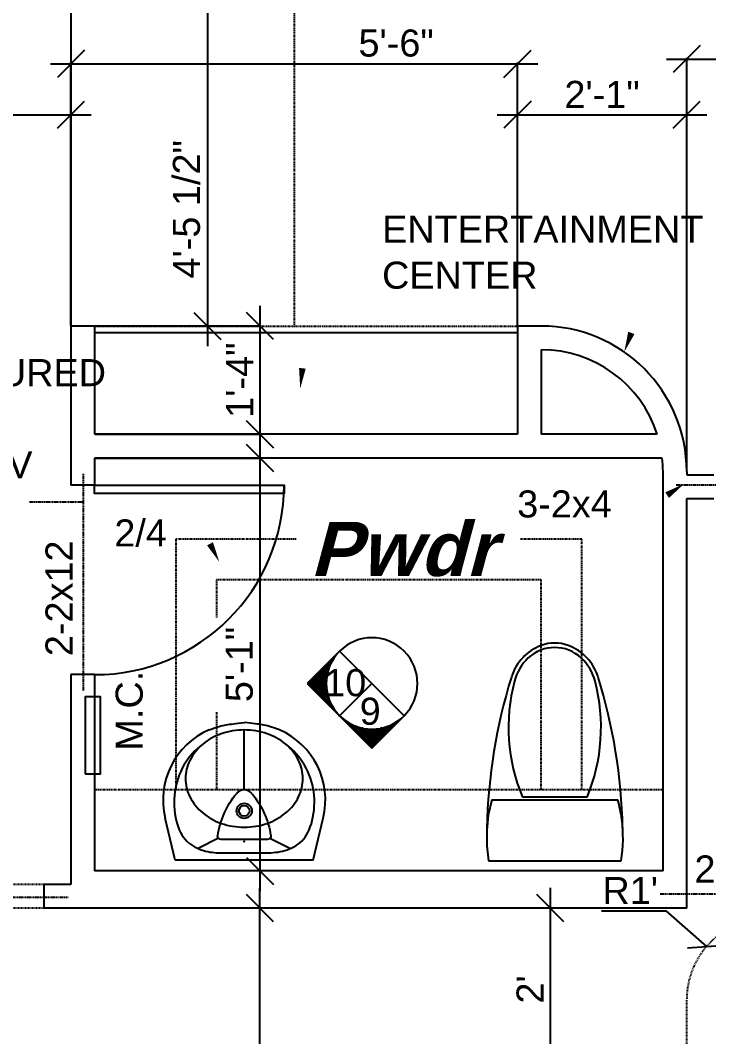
# Model space of a CAD drawing. Header units: inches. Extents: x 8 to 1535, y 73 to 1076.
# Drawn here: x 1054.6 to 1156.4, y 583.6 to 733.8 of the extents above; entities that cross this region are included whole.
import ezdxf
from ezdxf.enums import TextEntityAlignment as Align

# ---------------------------------------------------------------- set-up
doc = ezdxf.new("R2010")
doc.units = ezdxf.units.IN
doc.header["$MEASUREMENT"] = 0
for name, pattern in [('BEAM', [1.2, 0.6, -0.1, 0.15, -0.1, 0.15, -0.1]), ('HDR', [0.36, 0.1, -0.075, 0.11, -0.075]), ('SOFFIT', [0.37, 0.25, -0.05, 0.02, -0.05])]:
    doc.linetypes.add(name, pattern=pattern)
for name, color, linetype in [('AR DOOR', 2, 'Continuous'), ('AR HEADER', 3, 'HDR'), ('AR S CABINET', 6, 'Continuous'), ('AR STAIR', 3, 'Continuous'), ('AR WALL', 7, 'Continuous'), ('BEAM', 7, 'BEAM'), ('BRIEF NOTE', 4, 'Continuous'), ('DIMENSIONS', 2, 'Continuous'), ('GENERAL NOTE', 4, 'Continuous'), ('MP FIXTURE', 1, 'Continuous'), ('MP FIXTURE SPEC', 14, 'Continuous'), ('SOFFIT', 3, 'SOFFIT')]:
    doc.layers.add(name, color=color, linetype=linetype)
doc.styles.add('BRMNAMES', font='swisseb.ttf', dxfattribs={"oblique": 15, "height": 10})
doc.styles.add('DIMTXT', font='ARIAL.TTF', dxfattribs={"height": 4})
doc.styles.add('NOTES', font='ARIAL.TTF', dxfattribs={"height": 4})
doc.dimstyles.new('Arch', dxfattribs={"dimtxt": 0.1875, "dimasz": 4, "dimexe": 0.179993, "dimexo": 0.0625, "dimgap": 1, "dimtad": 1, "dimtoh": 1, "dimdec": 4, "dimzin": 0, "dimdsep": 46, "dimlunit": 4, "dimtxsty": 'DIMTXT', "dimblk1": 'OBLIQUE', "dimblk2": 'OBLIQUE', "dimsah": 1, "dimcen": 0.089996, "dimdle": 3, "dimadec": 0, "dimazin": 0, "dimtfac": 1, "dimtdec": 4, "dimtofl": 0, "dimtmove": 0, "dimatfit": 3, "dimldrblk": 'OBLIQUE', "dimfxl": 0, "dimfrac": 2, "dimtolj": 1, "dimtzin": 0, "dimarcsym": 0})

# ---------------------------------------------------------------- blocks, each defined once
blk = doc.blocks.new('*X15')
at = {"color": 0}
for p, q in [((773.91, 756.75), (776.25, 756.75)), ((774.16, 757), (776, 757)), ((774.41, 757.25), (775.75, 757.25)), ((774.66, 757.5), (775.5, 757.5)), ((774.91, 757.75), (775.25, 757.75)), ((772.41, 755.25), (777.75, 755.25)), ((772.66, 755.5), (777.5, 755.5)), ((772.91, 755.75), (777.25, 755.75)), ((773.16, 756), (777, 756)), ((773.41, 756.25), (776.75, 756.25)), ((773.66, 756.5), (776.5, 756.5)), ((770.91, 753.75), (770.99, 753.75)), ((771.16, 754), (771.35, 754)), ((771.41, 754.25), (771.75, 754.25)), ((771.66, 754.5), (772.24, 754.5)), ((771.91, 754.75), (772.86, 754.75)), ((772.16, 755), (773.78, 755)), ((776.38, 755), (778, 755)), ((777.3, 754.75), (778.25, 754.75)), ((777.92, 754.5), (778.5, 754.5)), ((778.41, 754.25), (778.75, 754.25)), ((778.81, 754), (779, 754)), ((779.16, 753.75), (779.25, 753.75)), ((770.41, 753.25), (770.41, 753.25)), ((770.66, 753.5), (770.68, 753.5)), ((779.47, 753.5), (779.5, 753.5)), ((779.75, 753.25), (779.75, 753.25))]:
    blk.add_line(p, q, dxfattribs=at)
blk = doc.blocks.new('PED-LAV')
at = {"layer": 'MP FIXTURE', "color": 3, "linetype": 'Continuous'}
for p, q in [((-10.189921, 0), (-11.686997, -6.235417)), ((-10.189921, 0), (10.189921, 0)), ((10.189921, 0), (11.686997, -6.235417))]:
    blk.add_line(p, q, dxfattribs=at)
at = {"layer": 'MP FIXTURE', "color": 3}
for p, q in [((-3.805452, -3.241861), (-6.812904, -1.714758)), ((3.805259, -3.241861), (6.814346, -1.713974))]:
    blk.add_line(p, q, dxfattribs=at)
at = {"layer": 'MP FIXTURE', "color": 3, "linetype": 'Continuous'}
for points in [[(6.132037, -17.134637), (6.583943, -16.8061), (6.971169, -16.463138), (7.341275, -16.101248), (7.341275, -16.101248), (7.693215, -15.721233), (8.026276, -15.324016), (8.339832, -14.910557), (8.633257, -14.481813), (8.905921, -14.03874), (9.157199, -13.582296), (9.386463, -13.113438), (9.593086, -12.633124), (9.593086, -12.633124), (9.776479, -12.142322), (9.936205, -11.642044), (10.071865, -11.133311), (10.183061, -10.617145), (10.269394, -10.094569), (10.330466, -9.566606), (10.365878, -9.034277), (10.375232, -8.498604), (10.375232, -8.498604), (10.358388, -7.961185), (10.316246, -7.425918), (10.249966, -6.897274), (10.160705, -6.379727), (10.049625, -5.877749), (9.917883, -5.395813), (9.766639, -4.93839), (9.597052, -4.509955), (9.597052, -4.509955), (9.41016, -4.113982), (9.206522, -3.749963), (8.986574, -3.41639), (8.750753, -3.111758), (8.499497, -2.83456), (8.233243, -2.58329), (7.952427, -2.356442), (7.657488, -2.152509), (7.657488, -2.152509), (7.349276, -1.970078), (7.030304, -1.80811), (6.703498, -1.665656), (6.371784, -1.541768), (6.03809, -1.435501), (5.70534, -1.345906), (5.376463, -1.272036), (5.054384, -1.212944), (5.054384, -1.212944), (4.74118, -1.167534), (4.435528, -1.134123), (4.135257, -1.110879), (3.838194, -1.095968), (3.542167, -1.08756), (3.245005, -1.083823), (2.944533, -1.082924), (2.638582, -1.083031), (2.638582, -1.083031), (2.325667, -1.082648), (2.007066, -1.081622), (1.684744, -1.080132), (1.360667, -1.07836), (1.036801, -1.076488), (0.715112, -1.074696), (0.397565, -1.073166), (0.086126, -1.072078), (0.086126, -1.072078), (-0.217911, -1.071563), (-0.515944, -1.071542), (-0.810046, -1.071882), (-1.102288, -1.072455), (-1.394741, -1.073127), (-1.689475, -1.07377), (-1.988564, -1.074252), (-2.294077, -1.074441), (-2.294077, -1.074441), (-2.607598, -1.074523), (-2.928759, -1.075938), (-3.256706, -1.080443), (-3.590581, -1.089794), (-3.929529, -1.105749), (-4.272696, -1.130063), (-4.619223, -1.164494), (-4.968257, -1.210796), (-4.968257, -1.210796), (-5.318765, -1.270597), (-5.669006, -1.345), (-6.017063, -1.434977), (-6.361019, -1.5415), (-6.698956, -1.665542), (-7.028958, -1.808076), (-7.349108, -1.970074), (-7.657488, -2.152509), (-7.657488, -2.152509), (-7.952427, -2.356442), (-8.233243, -2.58329), (-8.499497, -2.83456), (-8.750753, -3.111758), (-8.986574, -3.41639), (-9.206522, -3.749963), (-9.41016, -4.113982), (-9.597052, -4.509955), (-9.597052, -4.509955), (-9.766639, -4.93839), (-9.917883, -5.395813), (-10.049625, -5.877749), (-10.160705, -6.379727), (-10.249966, -6.897274), (-10.316246, -7.425918), (-10.358388, -7.961185), (-10.375232, -8.498604), (-10.375232, -8.498604), (-10.365878, -9.034277), (-10.330466, -9.566606), (-10.269394, -10.094569), (-10.183061, -10.617145), (-10.071865, -11.133311), (-9.936205, -11.642044), (-9.776479, -12.142322), (-9.593086, -12.633124), (-9.593086, -12.633124), (-9.386463, -13.113438), (-9.157199, -13.582296), (-8.905921, -14.03874), (-8.633257, -14.481813), (-8.339832, -14.910557), (-8.026276, -15.324016), (-7.693215, -15.721233), (-7.341275, -16.101248), (-7.341275, -16.101248), (-6.971169, -16.463138), (-6.583943, -16.8061), (-6.132037, -17.134637)], [(0, -10.379707), (0, -13.15513), (0, -15.925388), (0, -19.236898)]]:
    blk.add_lwpolyline(points, dxfattribs=at)
blk.add_lwpolyline([(-1.160836, -9.829607, -0.133789), (-3.925017, -3.637114, -0.453405), (-3.429362, -3.07134), (3.429169, -3.07134, -0.453405), (3.924824, -3.637114, -0.133789), (1.160643, -9.829607)], format="xyb", dxfattribs=at)
blk.add_lwpolyline([(0, -19.236898, 0.082757), (3.38867, -18.672158, 0.090524), (6.132037, -17.134637, 0.104224), (8.039854, -14.734997, 0.116526), (8.67201, -12.059329, 0.116526), (8.039854, -9.38366, 0.104224), (6.132037, -6.98402, 0.090524), (3.38867, -5.446499, 0.082757), (0, -4.881759, 0.082757), (-3.38867, -5.446499, 0.090524), (-6.132037, -6.98402, 0.104224), (-8.039854, -9.38366, 0.116526), (-8.67201, -12.059329, 0.116526), (-8.039854, -14.734997, 0.104224), (-6.132037, -17.134637, 0.090524), (-3.38867, -18.672158, 0.082757)], format="xyb", close=True, dxfattribs=at)
at = {"layer": 'MP FIXTURE', "color": 3}
for points in [[(-5.207792, -19.259508), (-4.764094, -19.419068), (-4.372988, -19.553147), (-4.026462, -19.664834), (-3.716503, -19.757217), (-3.435101, -19.833385), (-3.174242, -19.896427), (-2.925915, -19.949432), (-2.682109, -19.995488), (-2.434941, -20.037362), (-2.177055, -20.076528), (-1.901225, -20.114137), (-1.600224, -20.151341), (-1.266828, -20.189292), (-0.893809, -20.229141), (-0.473942, -20.27204), (0, -20.31914)], [(5.207792, -19.259508), (4.764094, -19.419068), (4.372988, -19.553147), (4.026462, -19.664834), (3.716503, -19.757217), (3.435101, -19.833385), (3.174242, -19.896427), (2.925915, -19.949432), (2.682109, -19.995488), (2.434941, -20.037362), (2.177055, -20.076528), (1.901225, -20.114137), (1.600224, -20.151341), (1.266828, -20.189292), (0.893809, -20.229141), (0.473942, -20.27204), (0, -20.31914)]]:
    blk.add_lwpolyline(points, dxfattribs=at)
at = {"layer": 'MP FIXTURE', "color": 3, "linetype": 'Continuous'}
for radius in [1.121495, 0.785047]:
    blk.add_circle((0, -7.289719), radius, dxfattribs=at)
for centre, radius, start, end in [((-0.672897, -8.879817), 11.327102, 166.499269, 246.399446), ((0.672897, -8.879817), 11.327102, 293.600554, 13.500731), ((-0.000097, -8.879707), 1.5, 219.295431, 320.704569)]:
    blk.add_arc(centre, radius, start, end, dxfattribs=at)
at = {"layer": 'MP FIXTURE', "color": 3}
blk.add_point((0, -2.75), dxfattribs=at)
at = {"layer": 'MP FIXTURE', "flags": 1}
for tag, p in [('ASCATNO', (0, 0)), ('ASCOLOR', (0, -0.416667)), ('ASNAME', (0, -0.208333))]:
    blk.add_attdef(tag, text='', height=0.125, dxfattribs=at).set_placement(p, align=Align.MIDDLE)
blk = doc.blocks.new('WCLOS 04')
at = {"layer": 'MP FIXTURE', "linetype": 'Continuous'}
for p, q in [((9.81, -1.5), (-9.81, -1.5)), ((9.31, -10.5), (-9.31, -10.5)), ((-4.78, -10.91), (4.78, -10.91))]:
    blk.add_line(p, q, dxfattribs=at)
at = {"layer": 'MP FIXTURE'}
blk.add_lwpolyline([(9.31, -10.5), (9.82, -8.24), (10.06, -6.04), (10.06, -3.73), (9.81, -1.5)], dxfattribs=at)
at = {"layer": 'MP FIXTURE', "linetype": 'Continuous'}
for start, end in [(170.5377, 187.7399), (187.7399, 195.822)]:
    blk.add_arc((10.5, -4.89), 20.59, start, end, dxfattribs=at)
at = {"layer": 'MP FIXTURE'}
for centre, radius, start, end in [((70.97, -4.63), 81.02, 181.2224, 197.2477), ((-70.97, -4.63), 81.02, 342.7523, 358.7776), ((19.92, -21.21), 26.76, 157.3737, 194.7786), ((-19.92, -21.21), 26.76, 345.2214, 22.6263), ((1.03, -26.19), 7.23, 194.7786, 226.8543), ((-1.03, -26.19), 7.23, 313.1457, 345.2214), ((0.54, -26.5), 7.27, 197.2477, 249.5476), ((-0.54, -26.5), 7.27, 290.4524, 342.7523), ((0, -27.29), 5.72, 226.8543, 313.1457), ((0, -27.95), 5.72, 249.5476, 290.4524)]:
    blk.add_arc(centre, radius, start, end, dxfattribs=at)
at = {"layer": 'MP FIXTURE SPEC', "flags": 9}
for tag, p in [('MFR', (-0.02, -24.09)), ('DESCRIPTION', (-0.02, -25.03)), ('COLOR', (-0.02, -25.97))]:
    blk.add_attdef(tag, text='', height=0.75, dxfattribs=at).set_placement(p, align=Align.CENTER)
blk = doc.blocks.new('_OBLIQUE')
at = {"color": 0, "linetype": 'ByBlock'}
blk.add_line((-0.5, -0.5), (0.5, 0.5), dxfattribs=at)
blk = doc.blocks.new('*D140')
at = {"layer": 'Defpoints', "color": 0}
for p in [(1090.04, 602.61), (1092.53, 602.61), (1091.03, 433.11)]:
    blk.add_point(p, dxfattribs=at)
at = {"layer": 'DIMENSIONS', "color": 0, "lineweight": -2}
for p, q in [((1090.04, 430.11), (1090.04, 605.61)), ((1092.47, 602.61), (1089.86, 602.61)), ((1090.97, 433.11), (1089.86, 433.11))]:
    blk.add_line(p, q, dxfattribs=at)
at = {"layer": 'DIMENSIONS', "color": 0, "lineweight": -2, "xscale": 4, "yscale": 4, "zscale": 4}
for p, rotation in [((1090.04, 602.61), 90), ((1090.04, 433.11), 270)]:
    blk.add_blockref('_OBLIQUE', p, dxfattribs=dict(at, rotation=rotation))
at = {"layer": 'DIMENSIONS', "color": 0, "insert": (1086.98, 517.86), "char_height": 4, "attachment_point": 5, "rotation": 90, "style": 'DIMTXT'}
blk.add_mtext('\\A1;14\'-1 1/2"', dxfattribs=at)
blk = doc.blocks.new('*D141')
at = {"layer": 'Defpoints', "color": 0}
for p in [(1156.05, 596.97), (1165.11, 589.11)]:
    blk.add_point(p, dxfattribs=at)
at = {"layer": 'DIMENSIONS', "color": 0, "lineweight": -2}
for p, q in [((1140.54, 602.22), (1150.01, 602.22)), ((1150.01, 602.22), (1156.05, 596.97)), ((1165.02, 589.11), (1165.2, 589.11)), ((1165.11, 589.02), (1165.11, 589.2))]:
    blk.add_line(p, q, dxfattribs=at)
at = {"layer": 'DIMENSIONS', "color": 0, "lineweight": -2, "xscale": 4, "yscale": 4, "zscale": 4, "rotation": 319.0519543284611}
blk.add_blockref('_OBLIQUE', (1156.05, 596.97), dxfattribs=at)
at = {"layer": 'DIMENSIONS', "color": 0, "insert": (1144.77, 605.22), "char_height": 4, "attachment_point": 5, "style": 'DIMTXT'}
blk.add_mtext("\\A1;R1'", dxfattribs=at)
blk = doc.blocks.new('*D155')
at = {"layer": 'Defpoints', "color": 0}
for p in [(1062.11, 719.82), (1062.11, 688.61), (1021.61, 664.61)]:
    blk.add_point(p, dxfattribs=at)
at = {"layer": 'DIMENSIONS', "color": 0, "lineweight": -2}
for p, q in [((1018.61, 719.82), (1065.11, 719.82)), ((1021.61, 664.67), (1021.61, 720)), ((1062.11, 688.67), (1062.11, 720))]:
    blk.add_line(p, q, dxfattribs=at)
at = {"layer": 'DIMENSIONS', "color": 0, "lineweight": -2, "xscale": 4, "yscale": 4, "zscale": 4, "rotation": 180}
blk.add_blockref('_OBLIQUE', (1021.61, 719.82), dxfattribs=at)
at = {"layer": 'DIMENSIONS', "color": 0, "lineweight": -2, "xscale": 4, "yscale": 4, "zscale": 4}
blk.add_blockref('_OBLIQUE', (1062.11, 719.82), dxfattribs=at)
at = {"layer": 'DIMENSIONS', "color": 0, "insert": (1041.86, 722.89), "char_height": 4, "attachment_point": 5, "style": 'DIMTXT'}
blk.add_mtext('\\A1;3\'-4 1/2"', dxfattribs=at)
blk = doc.blocks.new('*D156')
at = {"layer": 'Defpoints', "color": 0}
for p in [(1128.11, 727.33), (1062.11, 688.61), (1128.11, 688.61)]:
    blk.add_point(p, dxfattribs=at)
at = {"layer": 'DIMENSIONS', "color": 0, "lineweight": -2}
for p, q in [((1059.11, 727.33), (1131.11, 727.33)), ((1062.11, 688.67), (1062.11, 727.51)), ((1128.11, 688.67), (1128.11, 727.51))]:
    blk.add_line(p, q, dxfattribs=at)
at = {"layer": 'DIMENSIONS', "color": 0, "lineweight": -2, "xscale": 4, "yscale": 4, "zscale": 4, "rotation": 180}
blk.add_blockref('_OBLIQUE', (1062.11, 727.33), dxfattribs=at)
at = {"layer": 'DIMENSIONS', "color": 0, "lineweight": -2, "xscale": 4, "yscale": 4, "zscale": 4}
blk.add_blockref('_OBLIQUE', (1128.11, 727.33), dxfattribs=at)
at = {"layer": 'DIMENSIONS', "color": 0, "insert": (1110.17, 730.38), "char_height": 4, "attachment_point": 5, "style": 'DIMTXT'}
blk.add_mtext('\\A1;5\'-6"', dxfattribs=at)
blk = doc.blocks.new('*D157')
at = {"layer": 'Defpoints', "color": 0}
for p in [(1153.11, 719.82), (1128.11, 688.61), (1153.11, 667.11)]:
    blk.add_point(p, dxfattribs=at)
at = {"layer": 'DIMENSIONS', "color": 0, "lineweight": -2}
for p, q in [((1125.11, 719.82), (1156.11, 719.82)), ((1128.11, 688.67), (1128.11, 720)), ((1153.11, 667.17), (1153.11, 720))]:
    blk.add_line(p, q, dxfattribs=at)
at = {"layer": 'DIMENSIONS', "color": 0, "lineweight": -2, "xscale": 4, "yscale": 4, "zscale": 4, "rotation": 180}
blk.add_blockref('_OBLIQUE', (1128.11, 719.82), dxfattribs=at)
at = {"layer": 'DIMENSIONS', "color": 0, "lineweight": -2, "xscale": 4, "yscale": 4, "zscale": 4}
blk.add_blockref('_OBLIQUE', (1153.11, 719.82), dxfattribs=at)
at = {"layer": 'DIMENSIONS', "color": 0, "insert": (1140.61, 722.82), "char_height": 4, "attachment_point": 5, "style": 'DIMTXT'}
blk.add_mtext('\\A1;2\'-1"', dxfattribs=at)
blk = doc.blocks.new('*D158')
at = {"layer": 'Defpoints', "color": 0}
for p in [(1202.11, 728.03), (1153.11, 667.11), (1202.11, 645.11)]:
    blk.add_point(p, dxfattribs=at)
at = {"layer": 'DIMENSIONS', "color": 0, "lineweight": -2}
for p, q in [((1153.11, 667.17), (1153.11, 728.21)), ((1202.11, 645.17), (1202.11, 728.21)), ((1150.11, 728.03), (1205.11, 728.03))]:
    blk.add_line(p, q, dxfattribs=at)
at = {"layer": 'DIMENSIONS', "color": 0, "lineweight": -2, "xscale": 4, "yscale": 4, "zscale": 4, "rotation": 180}
blk.add_blockref('_OBLIQUE', (1153.11, 728.03), dxfattribs=at)
at = {"layer": 'DIMENSIONS', "color": 0, "lineweight": -2, "xscale": 4, "yscale": 4, "zscale": 4}
blk.add_blockref('_OBLIQUE', (1202.11, 728.03), dxfattribs=at)
at = {"layer": 'DIMENSIONS', "color": 0, "insert": (1189.4, 731.04), "char_height": 4, "attachment_point": 5, "style": 'DIMTXT'}
blk.add_mtext('\\A1;4\'-1"', dxfattribs=at)
blk = doc.blocks.new('*D159')
at = {"layer": 'Defpoints', "color": 0}
for p in [(1062.61, 741.86), (1065.61, 688.61), (1082.27, 688.61)]:
    blk.add_point(p, dxfattribs=at)
at = {"layer": 'DIMENSIONS', "color": 0, "lineweight": -2}
for p, q in [((1082.27, 744.86), (1082.27, 685.61)), ((1062.68, 741.86), (1082.45, 741.86)), ((1065.68, 688.61), (1082.45, 688.61))]:
    blk.add_line(p, q, dxfattribs=at)
at = {"layer": 'DIMENSIONS', "color": 0, "lineweight": -2, "xscale": 4, "yscale": 4, "zscale": 4}
for p, rotation in [((1082.27, 741.86), 90), ((1082.27, 688.61), 270)]:
    blk.add_blockref('_OBLIQUE', p, dxfattribs=dict(at, rotation=rotation))
at = {"layer": 'DIMENSIONS', "color": 0, "insert": (1079.2, 705.85), "char_height": 4, "attachment_point": 5, "rotation": 90, "style": 'DIMTXT'}
blk.add_mtext('\\A1;4\'-5 1/2"', dxfattribs=at)
blk = doc.blocks.new('*D160')
at = {"layer": 'Defpoints', "color": 0}
for p in [(1065.61, 688.61), (1065.61, 672.61), (1090.04, 672.61)]:
    blk.add_point(p, dxfattribs=at)
at = {"layer": 'DIMENSIONS', "color": 0, "lineweight": -2}
for p, q in [((1090.04, 691.61), (1090.04, 669.61)), ((1065.68, 688.61), (1090.22, 688.61)), ((1065.68, 672.61), (1090.22, 672.61))]:
    blk.add_line(p, q, dxfattribs=at)
at = {"layer": 'DIMENSIONS', "color": 0, "lineweight": -2, "xscale": 4, "yscale": 4, "zscale": 4}
for p, rotation in [((1090.04, 688.61), 90), ((1090.04, 672.61), 270)]:
    blk.add_blockref('_OBLIQUE', p, dxfattribs=dict(at, rotation=rotation))
at = {"layer": 'DIMENSIONS', "color": 0, "insert": (1087.04, 680.61), "char_height": 4, "attachment_point": 5, "rotation": 90, "style": 'DIMTXT'}
blk.add_mtext('\\A1;1\'-4"', dxfattribs=at)
blk = doc.blocks.new('*D161')
at = {"layer": 'Defpoints', "color": 0}
for p in [(1065.61, 672.61), (1065.61, 669.11), (1090.04, 669.11)]:
    blk.add_point(p, dxfattribs=at)
at = {"layer": 'DIMENSIONS', "color": 0, "lineweight": -2}
for p, q in [((1090.04, 675.61), (1090.04, 666.11)), ((1065.68, 672.61), (1090.22, 672.61)), ((1065.68, 669.11), (1090.22, 669.11))]:
    blk.add_line(p, q, dxfattribs=at)
at = {"layer": 'DIMENSIONS', "color": 0, "lineweight": -2, "xscale": 4, "yscale": 4, "zscale": 4}
for p, rotation in [((1090.04, 672.61), 90), ((1090.04, 669.11), 270)]:
    blk.add_blockref('_OBLIQUE', p, dxfattribs=dict(at, rotation=rotation))
blk = doc.blocks.new('*D162')
at = {"layer": 'Defpoints', "color": 0}
for p in [(1065.61, 669.11), (1090.04, 608.11), (1101.93, 608.11)]:
    blk.add_point(p, dxfattribs=at)
at = {"layer": 'DIMENSIONS', "color": 0, "lineweight": -2}
for p, q in [((1090.04, 672.11), (1090.04, 605.11)), ((1065.68, 669.11), (1090.22, 669.11)), ((1101.87, 608.11), (1089.86, 608.11))]:
    blk.add_line(p, q, dxfattribs=at)
at = {"layer": 'DIMENSIONS', "color": 0, "lineweight": -2, "xscale": 4, "yscale": 4, "zscale": 4}
for p, rotation in [((1090.04, 669.11), 90), ((1090.04, 608.11), 270)]:
    blk.add_blockref('_OBLIQUE', p, dxfattribs=dict(at, rotation=rotation))
at = {"layer": 'DIMENSIONS', "color": 0, "insert": (1087, 638.61), "char_height": 4, "attachment_point": 5, "rotation": 90, "style": 'DIMTXT'}
blk.add_mtext('\\A1;5\'-1"', dxfattribs=at)
blk = doc.blocks.new('*D164')
at = {"layer": 'Defpoints', "color": 0}
for p in [(1132.97, 602.61), (1153.11, 602.61), (1143.11, 578.61)]:
    blk.add_point(p, dxfattribs=at)
at = {"layer": 'DIMENSIONS', "color": 0, "lineweight": -2}
for p, q in [((1132.97, 575.61), (1132.97, 605.61)), ((1153.05, 602.61), (1132.79, 602.61)), ((1143.05, 578.61), (1132.79, 578.61))]:
    blk.add_line(p, q, dxfattribs=at)
at = {"layer": 'DIMENSIONS', "color": 0, "lineweight": -2, "xscale": 4, "yscale": 4, "zscale": 4}
for p, rotation in [((1132.97, 602.61), 90), ((1132.97, 578.61), 270)]:
    blk.add_blockref('_OBLIQUE', p, dxfattribs=dict(at, rotation=rotation))
at = {"layer": 'DIMENSIONS', "color": 0, "insert": (1129.96, 590.61), "char_height": 4, "attachment_point": 5, "rotation": 90, "style": 'DIMTXT'}
blk.add_mtext("\\A1;2'", dxfattribs=at)

msp = doc.modelspace()

# ---------------------------------------------------------------- linework, layer by layer
at = {"layer": 'AR DOOR'}
msp.add_lwpolyline([(1065.61381, 637.10809, 0.414213562), (1093.61381, 665.10809), (1093.6138, 663.85809), (1065.6138, 663.85809), (1065.61381, 665.10809), (1093.61381, 665.10809)], format="xyb", dxfattribs=at)
at = {"layer": 'AR HEADER'}
for p, q in [((1058.11381, 606.10809), (1026.11381, 606.10809)), ((1058.11381, 602.60809), (1026.11381, 602.60809)), ((1153.11381, 433.10809), (1153.11381, 589.10809))]:
    msp.add_line(p, q, dxfattribs=at)
msp.add_arc((1165.11381, 589.10809), 12, 90, 180, dxfattribs=at)
at = {"layer": 'AR S CABINET'}
msp.add_line((1128.11381, 687.60809), (1065.61381, 687.60809), dxfattribs=at)
at = {"layer": 'AR STAIR'}
msp.add_line((1062.11381, 740.17965), (1062.11381, 688.60809), dxfattribs=at)
at = {"layer": 'AR WALL'}
for p, q in [((1062.11381, 688.60809), (1062.11381, 665.10809)), ((1065.61381, 688.60809), (1062.11381, 688.60809)), ((1065.61381, 688.60809), (1065.61381, 672.60809)), ((1131.61381, 688.60809), (1128.11381, 688.60809)), ((1128.11381, 688.60809), (1128.11381, 672.60809)), ((1131.61381, 685.10809), (1131.61381, 672.60809)), ((1128.11381, 672.60809), (1065.61381, 672.60809)), ((1148.75294, 672.60809), (1131.61381, 672.60809)), ((1149.50235, 669.10809), (1065.61381, 669.10809)), ((1065.61381, 669.10809), (1065.61381, 665.10809)), ((1149.61381, 608.10809), (1149.61381, 667.10809)), ((1153.11381, 667.10809), (1153.11381, 666.60809)), ((1153.11381, 666.60809), (1157.11381, 666.60809)), ((1065.61381, 665.10809), (1062.11381, 665.10809)), ((1153.11381, 663.10809), (1157.11381, 663.10809)), ((1153.11381, 602.60809), (1153.11381, 663.10809)), ((1062.11381, 637.10809), (1062.11381, 606.10809)), ((1065.61381, 637.10809), (1062.11381, 637.10809)), ((1065.61381, 637.10809), (1065.61381, 608.10809)), ((1149.61381, 608.10809), (1065.61381, 608.10809)), ((1062.11381, 606.10809), (1058.11381, 606.10809)), ((1058.11381, 606.10809), (1058.11381, 602.60809)), ((1153.11381, 602.60809), (1058.11381, 602.60809))]:
    msp.add_line(p, q, dxfattribs=at)
for radius, start, end in [(21.5, 0, 90), (18, 17.7915906, 90), (18, 0, 6.3793702)]:
    msp.add_arc((1131.61381, 667.10809), radius, start, end, dxfattribs=at)
at = {"layer": 'BEAM'}
for p, q in [((1063.98191, 634.74485), (1063.98191, 666.76187)), ((1151.54878, 665.17061), (1290.30217, 665.17061)), ((1055.96428, 662.61421), (1063.89002, 662.61421)), ((1021.99327, 604.25593), (1061.69884, 604.25593)), ((1149.19998, 604.72891), (1169.14393, 604.72891))]:
    msp.add_line(p, q, dxfattribs=at)
at = {"layer": 'GENERAL NOTE'}
for p in [(1101.81041, 640.57707), (1101.81041, 631.03113), (1111.35635, 631.03113)]:
    msp.add_line(p, (1106.58338, 635.8041), dxfattribs=at)
for points in [[(1095.9934, 679.37918, 0, 0.99, 0), (1096.31616, 682.36176, 0, 0, -0.225894702), (1105.97984, 698.04867, 0, 0, 1.406049442)], [(1143.88936, 684.77913, 0, 0.99, 0), (1144.93544, 687.59084, 0, 0, -0.317547238), (1154.6595, 694.2387, 0, 0, 0.041889286)], [(1084.03322, 653.77315, 0, 0.99, 0), (1082.66034, 656.44058, 0, 0, 0.328815985), (1045.0225, 675.09357, 0, 0, -17.030196971)], [(1152.71122, 665.28022, 0, 0.99, 0), (1150.2132, 663.61893, 0, 0, -0.145858336), (1143.62303, 661.60055, 0, 0, -5.797191415)], [(1109.79221, 435.80278, 0, 16, 0), (1109.79221, 439.80278, 0, 0, 0), (1109.79221, 596.76316, 16, 0, 0), (1109.79221, 600.76316, 0, 0, 0)]]:
    msp.add_lwpolyline(points, format="xyseb", dxfattribs=at)
for points in [[(1101.81041, 640.57707), (1097.03744, 635.8041)], [(1097.03744, 635.8041), (1101.81041, 631.03113)], [(1101.81041, 631.03113), (1106.58338, 626.25816)], [(1106.58338, 626.25816), (1111.35635, 631.03113)]]:
    msp.add_lwpolyline(points, dxfattribs=at)
for start, end in [(45, 135), (135, 225), (315, 45), (225, 315)]:
    msp.add_arc((1106.58338, 635.8041), 6.75, start, end, dxfattribs=at)
at = {"layer": 'MP FIXTURE'}
msp.add_lwpolyline([(1064.20705, 622.47981), (1066.4791, 622.47981), (1066.4791, 633.81547), (1064.20705, 633.81547)], close=True, dxfattribs=at)
at = {"layer": 'SOFFIT'}
for p, q in [((1095.11381, 864.10809), (1095.11381, 688.60809)), ((1065.61381, 688.60809), (1128.11381, 688.60809)), ((1077.61381, 657.10809), (1077.61381, 620.10809)), ((1095.38166, 657.10809), (1077.61381, 657.10809)), ((1137.61381, 657.10809), (1128.51128, 657.10809)), ((1137.61381, 620.10809), (1137.61381, 657.10809)), ((1131.61381, 651.10809), (1083.61381, 651.10809)), ((1083.61381, 651.10809), (1083.61381, 645.52618)), ((1131.61381, 620.10809), (1131.61381, 651.10809)), ((1083.61381, 631.54343), (1083.61381, 620.10809)), ((1149.61381, 620.10809), (1065.61381, 620.10809))]:
    msp.add_line(p, q, dxfattribs=at)

# ---------------------------------------------------------------- block references
at = {"layer": 'GENERAL NOTE'}
for p, rotation in [((1854.95993, -139.27522), 90), ((1881.66269, 1384.18066), 180)]:
    msp.add_blockref('*X15', p, dxfattribs=dict(at, rotation=rotation))
at = {"layer": 'MP FIXTURE', "rotation": 180}
for name, p in [('WCLOS 04', (1133.61381, 608.10809)), ('PED-LAV', (1087.7201, 609.69779))]:
    msp.add_blockref(name, p, dxfattribs=at)

# ---------------------------------------------------------------- texts
at = {"layer": 'BRIEF NOTE', "style": 'BRMNAMES', "oblique": 15}
msp.add_text('Pwdr', height=8, dxfattribs=at).set_placement((1111.10781, 651.67944), align=Align.CENTER)
at = {"layer": 'GENERAL NOTE', "style": 'NOTES'}
for s, p in [('ENTERTAINMENT', (1108.09338, 700.91495)), ('CENTER', (1108.09338, 694.11495)), ('SCULPTURED', (1029.41727, 679.7195)), ('SEE ELEV', (1029.41727, 666.1195)), ('3-2x4', (1128.06373, 660.32484)), ('2/4', (1068.52313, 656.04267)), ('2-2x12', (1154.26244, 606.40252))]:
    msp.add_text(s, height=4, dxfattribs=at).set_placement(p)
for s, p in [('2-2x12', (1062.34405, 639.83847)), ('M.C.', (1072.71402, 625.88835))]:
    msp.add_text(s, height=4, rotation=90, dxfattribs=at).set_placement(p)
for s, p in [('10', (1102.64148, 635.92967)), ('9', (1106.34016, 631.70773))]:
    msp.add_text(s, height=4, dxfattribs=at).set_placement(p, align=Align.MIDDLE)

# ---------------------------------------------------------------- dimensions: what is measured, and where the dimension line sits
at = {"layer": 'DIMENSIONS'}
dim = msp.add_linear_dim(base=(1082.2656, 688.60809), p1=(1062.61381, 741.85809), p2=(1065.61381, 688.60809), angle=90, text='4\'-5 1/2"', dimstyle='Arch', dxfattribs=at)
dim.commit()
dim.dimension.update_dxf_attribs({"geometry": '*D159', "text_midpoint": (1082.2656, 705.84628), "dimtype": 160})
for base, p1, p2, picture, middle in [((1128.11381, 727.33357), (1062.11381, 688.60809), (1128.11381, 688.60809), '*D156', (1110.17272, 727.33357)), ((1202.11381, 728.03077), (1153.11381, 667.10809), (1202.11381, 645.10809), '*D158', (1189.39675, 728.03077))]:
    dim = msp.add_linear_dim(base=base, p1=p1, p2=p2, dimstyle='Arch', dxfattribs=at)
    dim.commit()
    dim.dimension.update_dxf_attribs({"geometry": picture, "text_midpoint": middle, "dimtype": 160})
for base, p1, p2, picture, middle in [((1062.11381, 719.8159), (1021.61381, 664.60809), (1062.11381, 688.60809), '*D155', (1041.86381, 722.88548)), ((1153.11381, 719.8159), (1128.11381, 688.60809), (1153.11381, 667.10809), '*D157', (1140.61381, 722.82409))]:
    dim = msp.add_linear_dim(base=base, p1=p1, p2=p2, dimstyle='Arch', dxfattribs=at)
    dim.commit()
    dim.dimension.update_dxf_attribs({"geometry": picture, "text_midpoint": middle})
for base, p1, p2, picture, middle in [((1090.04499, 672.60809), (1065.61381, 688.60809), (1065.61381, 672.60809), '*D160', (1087.0368, 680.60809)), ((1090.04499, 608.10809), (1065.61381, 669.10809), (1101.93361, 608.10809), '*D162', (1087.0027, 638.60809)), ((1090.04499, 602.60809), (1091.02893, 433.10809), (1092.52893, 602.60809), '*D140', (1086.97677, 517.85809)), ((1132.97033, 602.60809), (1143.11381, 578.60809), (1153.11381, 602.60809), '*D164', (1129.96215, 590.60809))]:
    dim = msp.add_linear_dim(base=base, p1=p1, p2=p2, angle=90, dimstyle='Arch', dxfattribs=at)
    dim.commit()
    dim.dimension.update_dxf_attribs({"geometry": picture, "text_midpoint": middle})
dim = msp.add_linear_dim(base=(1090.04499, 669.10809), p1=(1065.61381, 672.60809), p2=(1065.61381, 669.10809), angle=90, text=' ', dimstyle='Arch', dxfattribs=at)
dim.commit()
dim.dimension.update_dxf_attribs({"geometry": '*D161', "text_midpoint": (1090.04499, 670.85809)})
dim = msp.add_radius_dim(center=(1165.11381, 589.10809), mpoint=(1156.05016, 596.97258), dimstyle='Arch', dxfattribs=at)
dim.commit()
dim.dimension.update_dxf_attribs({"geometry": '*D141', "text_midpoint": (1144.77444, 605.22376)})

doc.saveas('drawing.dxf')
